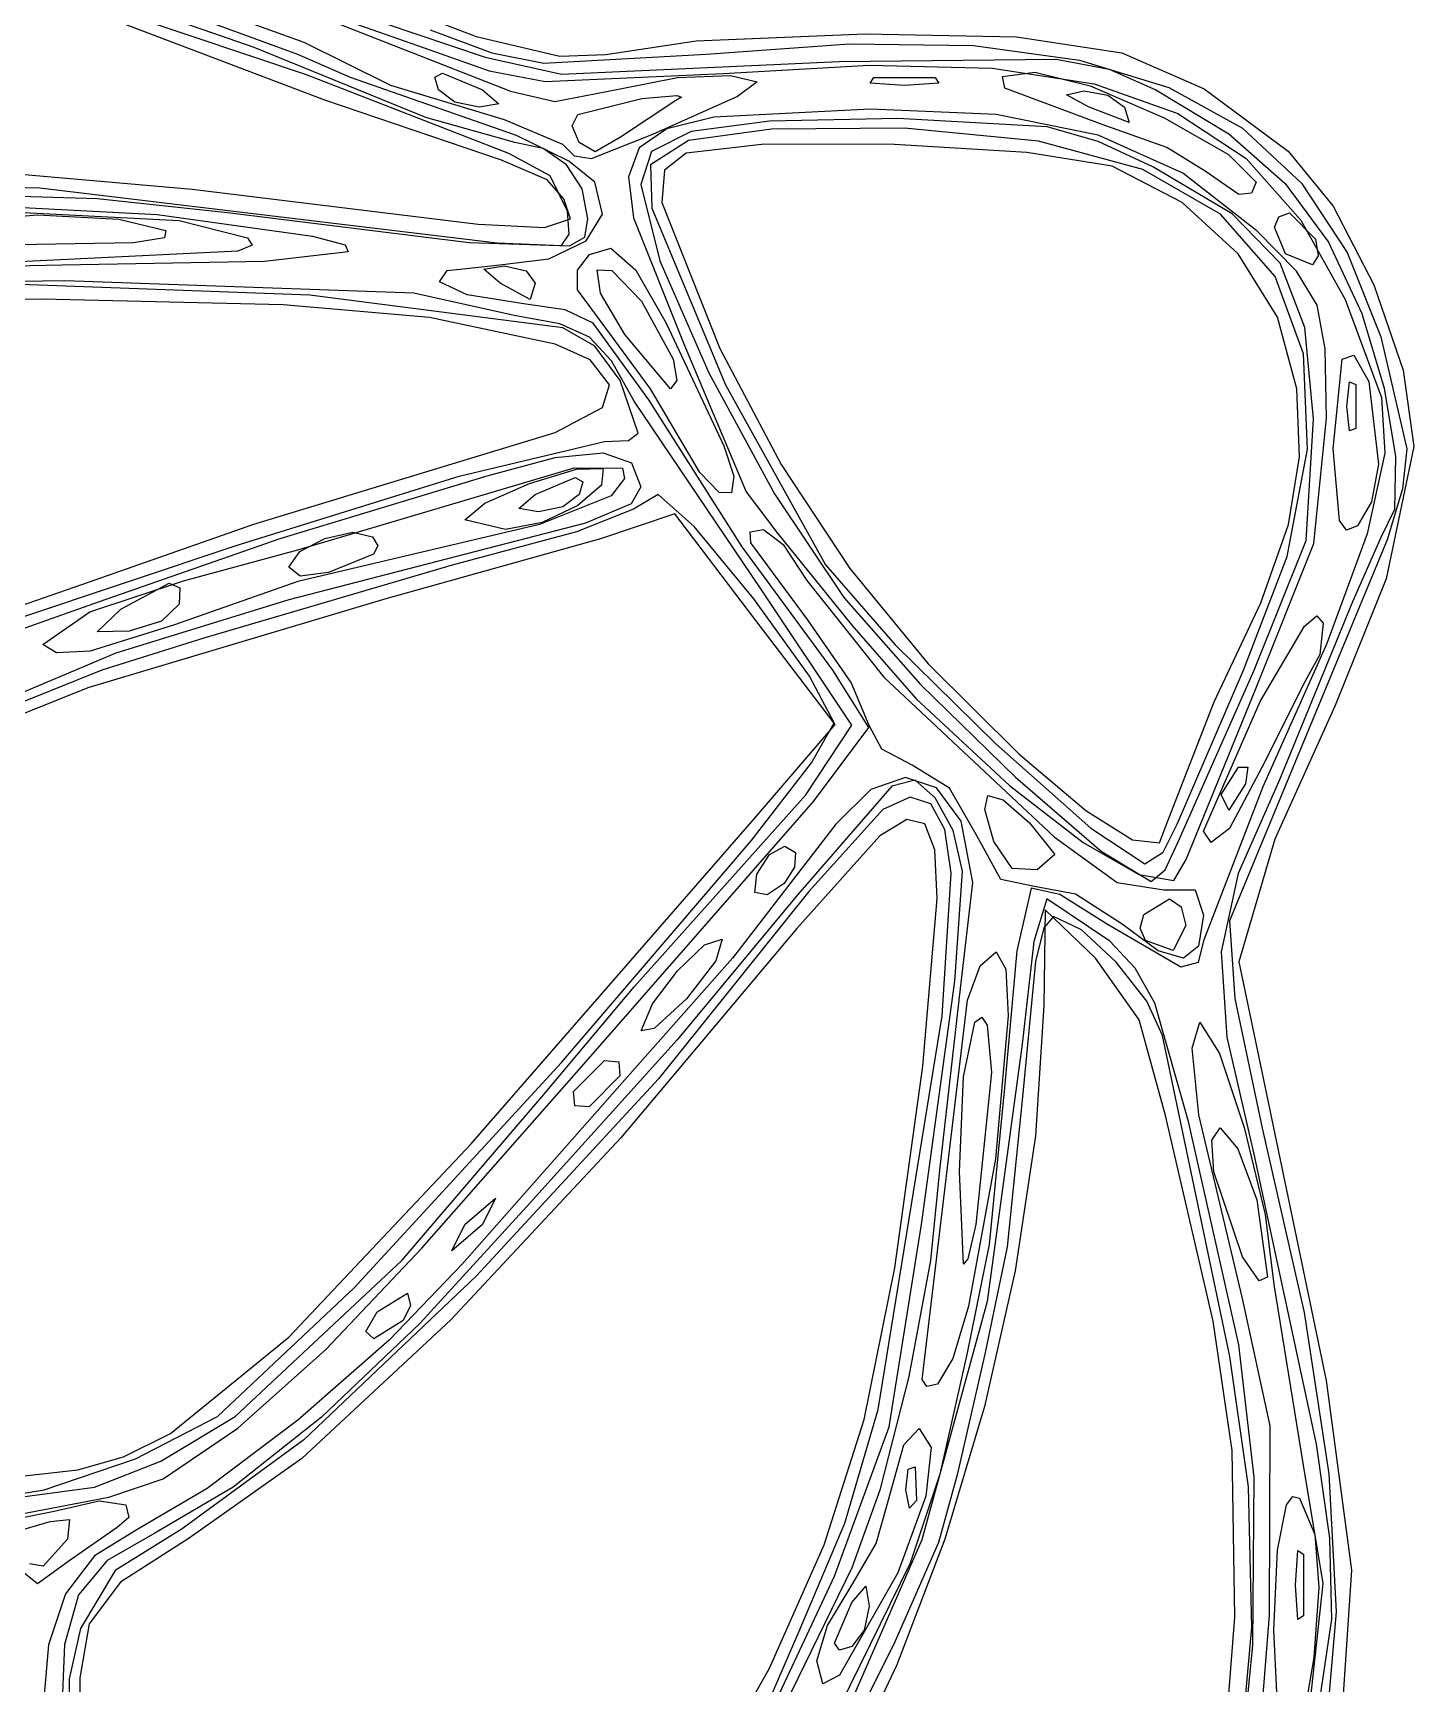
# Model space of a CAD drawing. Extents: x 3 to 111, y 1 to 177.
# Drawn here: x 85.92 to 108.08, y 74.33 to 100.82 of the extents above; entities that cross this region are included whole.
import ezdxf

# ---------------------------------------------------------------- set-up
doc = ezdxf.new("R2010")
doc.units = 0

msp = doc.modelspace()

# ---------------------------------------------------------------- linework, layer by layer
at = {"layer": 'Layer 1', "color": 4}
for p, q in [((90.311111, 100.145294), (81.773824, 103.011543)), ((88.96098, 102.321202), (93.035203, 100.76319)), ((89.468755, 100.584573), (85.936667, 101.812344)), ((88.9, 101.737208), (92.20027, 100.578003)), ((90.603956, 99.738507), (86.089366, 101.453443)), ((90.17, 100.47296), (87.065556, 101.608757)), ((90.273341, 100.666313), (88.844224, 101.180048)), ((90.540819, 101.07522), (93.583664, 99.88438)), ((91.016667, 101.159011), (93.175667, 100.431143)), ((91.663731, 99.973165), (90.273341, 100.666313)), ((92.292286, 100.870111), (93.284833, 100.499086)), ((93.035203, 100.76319), (94.37623, 100.444073)), ((95.11341, 100.47353), (96.564709, 100.692234)), ((96.564709, 100.692234), (99.274607, 100.80093)), ((99.274607, 100.80093), (101.705041, 100.754729)), ((101.705041, 100.754729), (103.392196, 100.496375)), ((92.225687, 99.45979), (89.468755, 100.584573)), ((91.016667, 100.103144), (90.17, 100.47296)), ((92.20027, 100.578003), (93.241671, 100.208596)), ((93.175667, 100.431143), (94.403333, 100.158163)), ((93.284833, 100.499086), (94.120151, 100.330995)), ((94.120151, 100.330995), (96.723076, 100.479998)), ((94.37623, 100.444073), (95.11341, 100.47353)), ((96.723076, 100.479998), (99.022723, 100.643437)), ((98.860613, 100.362213), (102.340983, 100.398694)), ((99.022723, 100.643437), (101.014215, 100.613892)), ((101.014215, 100.613892), (102.716459, 100.383436)), ((102.340983, 100.398694), (103.190047, 100.234329)), ((102.716459, 100.383436), (104.148364, 99.94414)), ((103.392196, 100.496375), (104.717399, 99.920233)), ((93.556667, 98.882033), (90.311111, 100.145294)), ((92.36717, 100.107581), (92.490514, 100.174552)), ((92.490514, 100.174552), (93.133333, 99.906667)), ((93.241671, 100.208596), (94.137665, 100.038376)), ((94.137665, 100.038376), (96.998048, 100.166427)), ((94.403333, 100.158163), (98.860613, 100.362213)), ((96.262088, 100.102757), (97.11566, 100.137434)), ((96.998048, 100.166427), (99.342632, 100.302126)), ((97.11566, 100.137434), (97.54014, 100.030969)), ((99.342632, 100.302126), (101.313049, 100.253486)), ((101.313049, 100.253486), (102.950028, 100.000458)), ((101.480971, 100.11965), (101.995851, 100.188889)), ((101.518093, 99.934232), (101.480971, 100.11965)), ((101.995851, 100.188889), (102.886806, 99.968818)), ((103.190047, 100.234329), (103.940613, 99.903475)), ((93.678677, 99.172342), (91.016667, 100.103144)), ((93.489566, 99.424137), (91.663731, 99.973165)), ((92.427778, 99.906667), (92.36717, 100.107581)), ((92.691152, 99.708617), (92.427778, 99.906667)), ((92.427778, 99.906667), (92.427778, 99.906667)), ((93.133333, 99.906667), (93.397421, 99.6807)), ((93.583664, 99.88438), (94.293042, 99.720617)), ((94.293042, 99.720617), (95.289401, 99.909526)), ((95.289401, 99.909526), (96.262088, 100.102757)), ((97.54014, 100.030969), (97.225556, 99.800774)), ((99.354128, 100.010056), (99.412778, 100.101211)), ((99.906667, 99.972142), (99.354128, 100.010056)), ((99.412778, 100.101211), (100.400556, 100.101211)), ((99.412778, 100.101211), (99.412778, 100.101211)), ((100.459205, 100.010056), (99.906667, 99.972142)), ((100.400556, 100.101211), (100.459205, 100.010056)), ((103.076304, 99.348651), (101.518093, 99.934232)), ((102.507952, 99.823722), (102.782788, 99.886829)), ((102.782788, 99.886829), (103.17107, 99.817941)), ((102.886806, 99.968818), (104.071418, 99.455043)), ((102.950028, 100.000458), (104.294298, 99.522992)), ((103.940613, 99.903475), (105.109208, 99.198446)), ((104.148364, 99.94414), (105.328838, 99.288077)), ((104.717399, 99.920233), (106.061976, 98.920667)), ((93.44029, 98.777778), (90.603956, 99.738507)), ((93.079435, 99.628765), (92.691152, 99.708617)), ((93.397421, 99.6807), (93.079435, 99.628765)), ((94.665589, 99.510522), (95.693913, 99.765386)), ((96.237778, 99.7315), (95.348575, 99.1459)), ((95.693913, 99.765386), (96.252642, 99.815994)), ((97.225556, 99.800774), (95.862129, 99.186675)), ((96.325832, 99.790079), (96.237778, 99.7315)), ((96.252642, 99.815994), (96.325832, 99.790079)), ((99.362503, 99.596313), (96.844496, 99.466184)), ((101.379012, 99.510371), (99.362503, 99.596313)), ((102.87, 99.624444), (102.507952, 99.823722)), ((103.510634, 99.381053), (102.87, 99.624444)), ((102.87, 99.624444), (102.87, 99.624444)), ((103.17107, 99.817941), (103.434444, 99.624444)), ((103.434444, 99.624444), (103.510634, 99.381053)), ((93.650909, 99.06), (92.225687, 99.45979)), ((94.423444, 99.02746), (93.489566, 99.424137)), ((94.571314, 99.328646), (94.665589, 99.510522)), ((94.685313, 99.060392), (94.571314, 99.328646)), ((96.844496, 99.466184), (96.094086, 99.281712)), ((97.742359, 99.400535), (96.480493, 99.237806)), ((99.801228, 99.445019), (97.742359, 99.400535)), ((102.194551, 99.311512), (99.801228, 99.445019)), ((103.013462, 99.178203), (101.379012, 99.510371)), ((104.113913, 98.981084), (103.076304, 99.348651)), ((104.071418, 99.455043), (105.106989, 98.867219)), ((104.294298, 99.522992), (105.386588, 98.801041)), ((94.11077, 98.964635), (93.650909, 99.06)), ((94.518949, 98.760227), (93.678677, 99.172342)), ((94.944719, 98.908307), (94.685313, 99.060392)), ((94.685313, 99.060392), (94.685313, 99.060392)), ((95.862129, 99.186675), (94.876594, 98.799536)), ((95.348575, 99.1459), (94.944719, 98.908307)), ((96.094086, 99.281712), (95.647263, 98.973054)), ((96.442936, 99.089763), (95.83238, 98.702445)), ((96.480493, 99.237806), (95.847022, 98.913504)), ((97.774051, 99.274923), (96.442936, 99.089763)), ((99.906667, 99.287951), (97.774051, 99.274923)), ((102.057061, 99.079779), (99.906667, 99.287951)), ((103.728123, 98.628696), (102.057061, 99.079779)), ((103.011368, 99.076999), (102.194551, 99.311512)), ((103.893451, 98.670356), (103.011368, 99.076999)), ((104.37136, 98.566528), (103.013462, 99.178203)), ((105.109208, 99.198446), (106.014111, 98.403724)), ((105.328838, 99.288077), (106.276789, 98.407318)), ((94.220608, 98.525083), (93.556667, 98.882033)), ((94.484253, 98.703754), (94.11077, 98.964635)), ((94.423444, 99.027448), (94.423444, 99.02746)), ((94.608736, 98.839407), (94.423444, 99.027448)), ((94.876594, 98.799536), (94.608736, 98.839407)), ((95.647263, 98.973054), (95.477421, 98.506775)), ((95.847022, 98.913504), (95.673333, 98.384301)), ((96.401972, 98.888694), (96.055557, 98.618824)), ((97.661745, 99.031397), (96.401972, 98.888694)), ((99.747616, 99.02784), (97.661745, 99.031397)), ((101.869911, 98.902256), (99.747616, 99.02784)), ((103.23896, 98.678879), (101.869911, 98.902256)), ((104.733638, 98.60149), (104.113913, 98.981084)), ((105.106989, 98.867219), (105.550823, 98.425)), ((105.386588, 98.801041), (106.267626, 97.814554)), ((106.061976, 98.920667), (106.787134, 98.036877)), ((85.786736, 98.546099), (88.476667, 98.311696)), ((94.17114, 98.459096), (93.44029, 98.777778)), ((94.735004, 98.315183), (94.484253, 98.703754)), ((94.935616, 98.424938), (94.518949, 98.760227)), ((95.83238, 98.702445), (95.852014, 98.006177)), ((96.055557, 98.618824), (96.014998, 98.096411)), ((104.364138, 98.096703), (103.23896, 98.678879)), ((104.975453, 97.912465), (103.728123, 98.628696)), ((105.163957, 97.917264), (103.893451, 98.670356)), ((105.558212, 97.642068), (104.37136, 98.566528)), ((105.272742, 98.227347), (104.733638, 98.60149)), ((104.733638, 98.60149), (104.733638, 98.60149)), ((84.365915, 98.365246), (86.03162, 98.335015)), ((86.03162, 98.335015), (93.369805, 97.449555)), ((88.476667, 98.311696), (93.062778, 97.748942)), ((94.43896, 98.154156), (94.17114, 98.459096)), ((94.498693, 97.956489), (94.220608, 98.525083)), ((94.826667, 97.836744), (94.735004, 98.315183)), ((95.06215, 97.910843), (94.935616, 98.424938)), ((95.477421, 98.506775), (95.557954, 97.849441)), ((95.673333, 98.384301), (95.981096, 97.159637)), ((105.550823, 98.425), (105.472239, 98.248692)), ((106.014111, 98.403724), (106.708021, 97.462079)), ((106.276789, 98.407318), (107.011126, 97.293935)), ((84.674884, 98.072945), (87.912222, 97.903535)), ((84.729979, 98.231657), (86.95027, 98.162253)), ((86.95027, 98.162253), (89.041111, 97.934901)), ((94.544444, 97.835184), (94.43896, 98.154156)), ((95.852014, 98.006177), (97.032386, 95.172299)), ((96.014998, 98.096411), (96.945035, 95.753676)), ((105.262483, 97.272152), (104.364138, 98.096703)), ((105.472239, 98.248692), (105.272742, 98.227347)), ((106.787134, 98.036877), (107.439584, 96.778532)), ((82.973333, 97.663294), (85.995532, 97.89718)), ((84.822568, 97.987823), (88.265, 97.808883)), ((85.995532, 97.89718), (87.299098, 97.832873)), ((87.299098, 97.832873), (88.053333, 97.6489)), ((87.912222, 97.903535), (90.405557, 97.55805)), ((88.265, 97.808883), (89.364652, 97.530205)), ((89.041111, 97.934901), (92.921667, 97.453938)), ((93.062778, 97.748942), (94.127405, 97.694972)), ((94.127405, 97.694972), (94.544444, 97.835184)), ((94.524123, 97.587533), (94.498693, 97.956489)), ((94.775318, 97.544086), (94.826667, 97.836744)), ((94.797161, 97.483898), (95.06215, 97.910843)), ((95.557954, 97.849441), (96.363719, 95.827867)), ((105.854647, 96.908846), (104.975453, 97.912465)), ((105.933706, 97.123157), (105.163957, 97.917264)), ((105.841321, 97.702996), (105.912625, 97.866147)), ((105.912625, 97.866147), (106.085361, 97.931111)), ((106.085361, 97.931111), (106.499838, 97.507778)), ((106.267626, 97.814554), (106.978142, 96.543483)), ((88.030993, 97.530393), (87.533153, 97.450748)), ((88.053333, 97.6489), (88.030993, 97.530393)), ((89.364652, 97.530205), (89.439863, 97.413568)), ((90.405557, 97.55805), (90.932055, 97.420209)), ((94.198634, 97.192349), (94.797161, 97.483898)), ((94.404471, 97.407011), (94.524123, 97.587533)), ((94.530987, 97.400875), (94.775318, 97.544086)), ((106.194855, 96.99344), (105.558212, 97.642068)), ((106.021482, 97.272594), (105.841321, 97.702996)), ((106.499838, 97.507778), (106.542944, 97.241339)), ((87.533153, 97.450748), (85.09, 97.406325)), ((89.208745, 97.314437), (85.372222, 97.128539)), ((89.439863, 97.413568), (89.208745, 97.314437)), ((90.979257, 97.30607), (89.638217, 97.150195)), ((90.932055, 97.420209), (90.979257, 97.30607)), ((92.921667, 97.453938), (94.530987, 97.400875)), ((93.369805, 97.449555), (94.404471, 97.407011)), ((94.659767, 97.01167), (94.849196, 97.262921)), ((94.849196, 97.262921), (95.196101, 97.36343)), ((95.196101, 97.36343), (95.594661, 97.00979)), ((105.89043, 96.257714), (105.262483, 97.272152)), ((106.451116, 97.100315), (106.021482, 97.272594)), ((106.021482, 97.272594), (106.021482, 97.272594)), ((106.542944, 97.241339), (106.451116, 97.100315)), ((106.708021, 97.462079), (107.243632, 96.316281)), ((107.011126, 97.293935), (107.550757, 95.939999)), ((86.38733, 97.093027), (81.639652, 96.979796)), ((89.638217, 97.150195), (86.38733, 97.093027)), ((92.446983, 96.823007), (92.570027, 97.00566)), ((92.570027, 97.00566), (93.324556, 97.084444)), ((93.156887, 97.027463), (93.486111, 97.080124)), ((93.415556, 96.802222), (93.156887, 97.027463)), ((93.324556, 97.084444), (94.198634, 97.192349)), ((93.486111, 97.080124), (93.83492, 97.000228)), ((93.83492, 97.000228), (93.98, 96.802222)), ((94.657443, 96.697098), (94.659767, 97.01167)), ((95.028437, 96.641372), (94.97381, 97.015054)), ((94.97381, 97.015054), (95.208701, 97.00459)), ((95.208701, 97.00459), (95.686361, 96.515784)), ((95.594661, 97.00979), (96.080902, 96.163985)), ((95.981096, 97.159637), (96.765646, 95.366054)), ((106.327751, 96.091888), (105.933706, 97.123157)), ((106.528849, 96.450121), (106.194855, 96.99344)), ((86.430714, 96.84284), (81.596249, 96.76609)), ((90.364339, 96.613714), (85.431249, 96.790888)), ((92.03491, 96.642281), (86.430714, 96.84284)), ((92.889255, 96.617038), (92.446983, 96.823007)), ((93.897508, 96.544071), (93.415556, 96.802222)), ((93.415556, 96.802222), (93.415556, 96.802222)), ((93.98, 96.802222), (93.897508, 96.544071)), ((94.87185, 96.406631), (94.657443, 96.697098)), ((106.308998, 95.672221), (105.854647, 96.908846)), ((107.439584, 96.778532), (107.90821, 95.406358)), ((86.063193, 96.549504), (81.633713, 96.463684)), ((89.934646, 96.45629), (86.063193, 96.549504)), ((92.286667, 96.25203), (89.934646, 96.45629)), ((94.425505, 96.08691), (90.364339, 96.613714)), ((93.641412, 96.282908), (92.03491, 96.642281)), ((93.830676, 96.468305), (92.889255, 96.617038)), ((94.458718, 96.378372), (93.830676, 96.468305)), ((95.419333, 95.977741), (95.028437, 96.641372)), ((95.686361, 96.515784), (96.193299, 95.584352)), ((106.657211, 95.75154), (106.528849, 96.450121)), ((106.978142, 96.543483), (107.558865, 94.967778)), ((94.299055, 95.824099), (92.286667, 96.25203)), ((94.374312, 96.148654), (93.641412, 96.282908)), ((94.852072, 95.937441), (94.374312, 96.148654)), ((94.908739, 96.161144), (94.458718, 96.378372)), ((95.829289, 95.108889), (94.87185, 96.406631)), ((95.806232, 94.93127), (94.908739, 96.161144)), ((96.080902, 96.163985), (97.005371, 94.191667)), ((106.204416, 95.10588), (105.89043, 96.257714)), ((107.243632, 96.316281), (107.604243, 95.120983)), ((94.936918, 95.790554), (94.425505, 96.08691)), ((95.205916, 95.555705), (94.852072, 95.937441)), ((96.149741, 95.108889), (95.419333, 95.977741)), ((95.419333, 95.977741), (95.419333, 95.977741)), ((106.471147, 94.627316), (106.327751, 96.091888)), ((107.550757, 95.939999), (107.969512, 94.143727)), ((94.862186, 95.573534), (94.299055, 95.824099)), ((95.342727, 95.243486), (94.936918, 95.790554)), ((96.363719, 95.827867), (97.366667, 93.457666)), ((96.945035, 95.753676), (97.927291, 93.895217)), ((106.370501, 94.142111), (106.308998, 95.672221)), ((106.676958, 94.637126), (106.657211, 95.75154)), ((106.926865, 95.582149), (107.115291, 95.647278)), ((107.115291, 95.647278), (107.355361, 95.226917)), ((95.173597, 95.174153), (94.862186, 95.573534)), ((95.567071, 94.909877), (95.205916, 95.555705)), ((96.193299, 95.584352), (96.255616, 95.243222)), ((96.765646, 95.366054), (97.818873, 93.426313)), ((106.784434, 94.145918), (106.926865, 95.582149)), ((107.90821, 95.406358), (108.081897, 94.181081)), ((95.061817, 94.81109), (95.173597, 95.174153)), ((95.634773, 94.395019), (95.342727, 95.243486)), ((96.622212, 93.768333), (95.829289, 95.108889)), ((96.255616, 95.243222), (96.149741, 95.108889)), ((97.032386, 95.172299), (98.637928, 92.286667)), ((106.24517, 94.018281), (106.204416, 95.10588)), ((107.006782, 94.826667), (107.048598, 95.221337)), ((107.048598, 95.221337), (107.149132, 95.179444)), ((107.149132, 95.179444), (107.149132, 94.473889)), ((107.355361, 95.226917), (107.512496, 93.901805)), ((107.604243, 95.120983), (107.783696, 94.024029)), ((97.613182, 91.882047), (95.567071, 94.909877)), ((97.301846, 92.575544), (95.806232, 94.93127)), ((107.048598, 94.431997), (107.006782, 94.826667)), ((107.006782, 94.826667), (107.006782, 94.826667)), ((107.558865, 94.967778), (107.614911, 94.073734)), ((94.29876, 94.405968), (95.061817, 94.81109)), ((106.354267, 92.676534), (106.471147, 94.627316)), ((106.474182, 92.62585), (106.676958, 94.637126)), ((89.464444, 92.939393), (94.29876, 94.405968)), ((95.478264, 94.281357), (95.634773, 94.395019)), ((107.149132, 94.473889), (107.048598, 94.431997)), ((92.762894, 93.707054), (95.091227, 94.262222)), ((94.300277, 94.009433), (95.069329, 94.079138)), ((95.069329, 94.079138), (95.523893, 93.922149)), ((95.091227, 94.262222), (95.478264, 94.281357)), ((97.005371, 94.191667), (97.170115, 93.704704)), ((106.047041, 92.41649), (106.370501, 94.142111)), ((106.887056, 92.998062), (106.784434, 94.145918)), ((106.784434, 94.145918), (106.784434, 94.145918)), ((107.614911, 94.073734), (107.330685, 92.781398)), ((108.081897, 94.181081), (107.637499, 92.060806)), ((107.969512, 94.143727), (107.897873, 93.504005)), ((90.17, 92.524159), (94.606436, 93.840731)), ((93.207374, 93.713704), (94.300277, 94.009433)), ((93.887741, 93.590325), (94.64093, 93.821401)), ((94.606436, 93.840731), (95.383123, 93.837083)), ((94.64093, 93.821401), (95.068393, 93.832347)), ((95.068393, 93.832347), (95.044408, 93.560731)), ((95.383123, 93.837083), (95.410917, 93.669747)), ((95.523893, 93.922149), (95.673333, 93.5378)), ((96.933865, 93.443683), (96.622212, 93.768333)), ((96.622212, 93.768333), (96.622212, 93.768333)), ((97.927291, 93.895217), (99.028692, 92.226714)), ((106.066918, 92.93129), (106.24517, 94.018281)), ((107.512496, 93.901805), (107.399835, 93.296439)), ((107.783696, 94.024029), (107.769304, 93.174987)), ((89.182222, 92.592514), (92.762894, 93.707054)), ((89.887778, 92.709836), (93.207374, 93.713704)), ((93.170557, 93.273829), (93.887741, 93.590325)), ((93.98, 93.415556), (94.622819, 93.683441)), ((94.622819, 93.683441), (94.746164, 93.61647)), ((95.044408, 93.560731), (94.663652, 93.236575)), ((94.746164, 93.61647), (94.685556, 93.415556)), ((95.410917, 93.669747), (95.19828, 93.392058)), ((95.673333, 93.5378), (95.518375, 93.261682)), ((97.170115, 93.704704), (97.131389, 93.438925)), ((107.897873, 93.504005), (107.649487, 92.687386)), ((92.851111, 93.006624), (93.170557, 93.273829)), ((93.715912, 93.189589), (93.98, 93.415556)), ((93.98, 93.415556), (93.98, 93.415556)), ((95.19828, 93.392058), (94.049153, 92.933343)), ((94.663652, 93.236575), (94.09385, 92.964997)), ((94.685556, 93.415556), (94.422182, 93.217505)), ((95.518375, 93.261682), (94.789741, 92.952141)), ((95.955716, 93.415556), (95.558853, 93.176423)), ((96.533257, 92.901942), (95.955716, 93.415556)), ((97.131389, 93.438925), (96.933865, 93.443683)), ((97.366667, 93.457666), (97.860556, 92.800142)), ((97.818873, 93.426313), (98.932667, 91.763175)), ((107.399835, 93.296439), (107.173889, 92.910477)), ((93.502726, 92.851111), (92.851111, 93.006624)), ((92.851111, 93.006624), (92.851111, 93.006624)), ((94.09385, 92.964997), (93.502726, 92.851111)), ((94.033899, 93.137654), (93.715912, 93.189589)), ((94.422182, 93.217505), (94.033899, 93.137654)), ((95.558853, 93.176423), (94.643242, 92.814543)), ((96.222315, 93.100576), (95.030603, 92.703393)), ((97.506937, 91.411411), (96.222315, 93.100576)), ((107.001402, 92.840907), (106.887056, 92.998062)), ((107.769304, 93.174987), (107.548381, 92.72342)), ((86.705228, 91.971537), (89.464444, 92.939393)), ((86.987451, 91.695939), (89.887778, 92.709836)), ((94.789741, 92.952141), (90.028889, 91.724345)), ((94.049153, 92.933343), (90.17, 92.017009)), ((90.203797, 92.498901), (90.606837, 92.707808)), ((90.606837, 92.707808), (91.055479, 92.808911)), ((91.055479, 92.808911), (91.367195, 92.73577)), ((91.367195, 92.73577), (91.457765, 92.587975)), ((95.030603, 92.703393), (91.581111, 91.737076)), ((94.643242, 92.814543), (92.649418, 92.280291)), ((97.488163, 91.740451), (96.533257, 92.901942)), ((97.429396, 92.815652), (97.641641, 92.851111)), ((97.441102, 92.636391), (97.429396, 92.815652)), ((97.641641, 92.851111), (97.959718, 92.611563)), ((97.860556, 92.800142), (99.06, 91.314391)), ((105.62528, 91.677305), (106.066918, 92.93129)), ((107.330685, 92.781398), (106.685044, 91.021359)), ((107.173889, 92.910477), (107.001402, 92.840907)), ((107.548381, 92.72342), (107.096924, 91.69304)), ((85.679778, 91.426041), (89.182222, 92.592514)), ((88.335556, 92.026181), (90.17, 92.524159)), ((90.028889, 92.248629), (90.203797, 92.498901)), ((91.38734, 92.456569), (90.663889, 92.161597)), ((91.457765, 92.587975), (91.38734, 92.456569)), ((98.757424, 90.593333), (97.301846, 92.575544)), ((98.351704, 91.40915), (97.441102, 92.636391)), ((97.959718, 92.611563), (98.338318, 92.03563)), ((105.515337, 90.593333), (106.354267, 92.676534)), ((105.551111, 90.311111), (106.474182, 92.62585)), ((107.649487, 92.687386), (106.233691, 89.264191)), ((92.649418, 92.280291), (88.664934, 91.108313)), ((90.209397, 92.102119), (90.028889, 92.248629)), ((90.028889, 92.248629), (90.028889, 92.248629)), ((98.637928, 92.286667), (99.757064, 91.002884)), ((99.028692, 92.226714), (100.287383, 90.696468)), ((105.3465, 90.593333), (106.047041, 92.41649)), ((85.180337, 91.44), (86.705228, 91.971537)), ((86.833262, 91.52997), (88.335556, 92.026181)), ((87.331163, 91.572814), (88.106837, 91.988261)), ((88.106837, 91.988261), (88.280263, 91.91537)), ((90.17, 92.017009), (88.194444, 91.321509)), ((88.280263, 91.91537), (88.266414, 91.651667)), ((90.663889, 92.161597), (90.209397, 92.102119)), ((98.338318, 92.03563), (99.573018, 90.482477)), ((107.637499, 92.060806), (106.81869, 90.028889)), ((85.462559, 91.157778), (86.987451, 91.695939)), ((91.581111, 91.737076), (86.802511, 90.311616)), ((90.028889, 91.724345), (87.249045, 90.865328)), ((88.266414, 91.651667), (87.983597, 91.379354)), ((98.382362, 90.500104), (97.488163, 91.740451)), ((99.06, 89.713731), (97.613182, 91.882047)), ((98.932667, 91.763175), (100.164999, 90.36713)), ((104.875875, 90.08872), (105.62528, 91.677305)), ((107.096924, 91.69304), (105.923602, 88.835907)), ((86.077778, 91.006738), (86.833262, 91.52997)), ((86.951836, 91.211044), (87.331163, 91.572814)), ((87.331163, 91.572814), (87.331163, 91.572814)), ((87.983597, 91.379354), (87.466782, 91.220036)), ((98.791556, 89.722246), (97.506937, 91.411411)), ((99.048229, 90.3979), (98.351704, 91.40915)), ((106.32286, 91.30257), (106.523019, 91.468944)), ((106.523019, 91.468944), (106.624569, 91.348447)), ((88.194444, 91.321509), (86.839797, 90.898476)), ((87.466782, 91.220036), (86.951836, 91.211044)), ((99.06, 91.314391), (100.094466, 90.136527)), ((105.612051, 90.091003), (106.32286, 91.30257)), ((106.624569, 91.348447), (106.573496, 90.845895)), ((87.249045, 90.865328), (84.501043, 89.704849)), ((86.297389, 90.873209), (86.077778, 91.006738)), ((86.077778, 91.006738), (86.077778, 91.006738)), ((86.839797, 90.898476), (86.297389, 90.873209)), ((88.664934, 91.108313), (87.02493, 90.593333)), ((99.757064, 91.002884), (101.370841, 89.412996)), ((106.685044, 91.021359), (105.656843, 88.724207)), ((87.02493, 90.593333), (84.296662, 89.500766)), ((99.335946, 89.677903), (98.757424, 90.593333)), ((100.287383, 90.696468), (101.741509, 89.252778)), ((104.282167, 88.123889), (105.3465, 90.593333)), ((104.297948, 87.841667), (105.515337, 90.593333)), ((106.573496, 90.845895), (106.303391, 90.360669)), ((98.777778, 89.749926), (98.382362, 90.500104)), ((99.339482, 89.706696), (99.048229, 90.3979)), ((99.573018, 90.482477), (102.305556, 87.921643)), ((100.164999, 90.36713), (101.68561, 88.87684)), ((106.303391, 90.360669), (105.686521, 89.123243)), ((86.802511, 90.311616), (84.871342, 89.540033)), ((100.094466, 90.136527), (101.590805, 88.746973)), ((104.14, 88.203826), (104.875875, 90.08872)), ((104.425265, 87.559444), (105.551111, 90.311111)), ((104.704444, 88.010337), (105.612051, 90.091003)), ((106.81869, 90.028889), (105.848562, 87.884092)), ((97.530683, 88.252788), (98.791556, 89.722246)), ((98.325112, 88.597215), (99.06, 89.713731)), ((98.415317, 89.109997), (98.777778, 89.749926)), ((98.446247, 88.48765), (99.335946, 89.677903)), ((99.5434, 89.328799), (99.339482, 89.706696)), ((100.029826, 89.070823), (99.5434, 89.328799)), ((101.370841, 89.412996), (102.898919, 88.060498)), ((106.233691, 89.264191), (105.120908, 86.574215)), ((97.446707, 87.854693), (98.415317, 89.109997)), ((100.628116, 88.701043), (100.029826, 89.070823)), ((101.741509, 89.252778), (102.817517, 88.34391)), ((104.986667, 88.601121), (105.265657, 89.039113)), ((105.686521, 89.123243), (105.12072, 88.05233)), ((105.265657, 89.039113), (105.417249, 89.037587)), ((105.417249, 89.037587), (105.376574, 88.773548)), ((99.703744, 88.734515), (98.194368, 86.995)), ((99.920562, 88.872608), (99.366123, 88.678391)), ((100.077385, 88.829156), (99.703744, 88.734515)), ((100.419709, 88.705263), (99.920562, 88.872608)), ((100.395792, 88.547222), (100.077385, 88.829156)), ((101.590805, 88.746973), (102.77345, 87.831855)), ((101.68561, 88.87684), (103.063227, 87.690591)), ((105.376574, 88.773548), (105.111263, 88.351753)), ((105.923602, 88.835907), (105.25928, 87.330618)), ((94.76276, 84.272433), (98.446247, 88.48765)), ((95.56991, 85.513333), (98.325112, 88.597215)), ((99.366123, 88.678391), (98.806454, 88.123889)), ((99.998622, 88.556647), (99.559062, 88.360798)), ((100.330584, 88.448891), (99.998622, 88.556647)), ((100.686212, 88.024902), (100.395792, 88.547222)), ((100.813497, 88.175078), (100.419709, 88.705263)), ((101.057397, 87.958083), (100.628116, 88.701043)), ((101.193527, 88.358401), (101.245331, 88.581854)), ((101.245331, 88.581854), (101.487819, 88.512828)), ((101.487819, 88.512828), (101.913563, 88.147423)), ((105.656843, 88.724207), (104.704444, 86.254762)), ((105.111263, 88.351753), (104.986667, 88.601121)), ((104.986667, 88.601121), (104.986667, 88.601121)), ((92.954367, 82.99449), (97.530683, 88.252788)), ((99.559062, 88.360798), (98.371649, 87.044756)), ((99.942186, 88.201654), (99.51021, 87.937953)), ((100.232492, 88.129755), (99.942186, 88.201654)), ((100.551321, 88.040915), (100.330584, 88.448891)), ((101.339839, 87.846366), (101.193527, 88.358401)), ((102.817517, 88.34391), (103.564082, 87.871312)), ((103.998984, 87.827209), (104.14, 88.203826)), ((104.14, 88.203826), (104.14, 88.203826)), ((98.806454, 88.123889), (97.144094, 85.975916)), ((99.51021, 87.937953), (98.176774, 86.452326)), ((100.392244, 87.710116), (100.232492, 88.129755)), ((100.657207, 87.336103), (100.551321, 88.040915)), ((100.835211, 87.371613), (100.686212, 88.024902)), ((101.001782, 87.186729), (100.813497, 88.175078)), ((101.450848, 87.237176), (101.057397, 87.958083)), ((101.913563, 88.147423), (102.318647, 87.635533)), ((102.898919, 88.060498), (103.760956, 87.488889)), ((104.054727, 87.67542), (104.282167, 88.123889)), ((104.282167, 88.123889), (104.282167, 88.123889)), ((104.829858, 87.830154), (104.704444, 88.010337)), ((104.704444, 88.010337), (104.704444, 88.010337)), ((105.12072, 88.05233), (104.829858, 87.830154)), ((94.403668, 84.299459), (97.446707, 87.854693)), ((97.739842, 87.63983), (97.984824, 87.771111)), ((97.984824, 87.771111), (98.156393, 87.668691)), ((98.156393, 87.668691), (98.140529, 87.432818)), ((100.43256, 86.930594), (100.392244, 87.710116)), ((101.632205, 87.414158), (101.339839, 87.846366)), ((101.339839, 87.846366), (101.339839, 87.846366)), ((102.305556, 87.921643), (103.320738, 87.186075)), ((102.77345, 87.831855), (103.663997, 87.318872)), ((103.063227, 87.690591), (103.866577, 87.206667)), ((103.564082, 87.871312), (103.998984, 87.827209)), ((103.760956, 87.488889), (104.054727, 87.67542)), ((104.090389, 87.393198), (104.297948, 87.841667)), ((104.297948, 87.841667), (104.297948, 87.841667)), ((105.848562, 87.884092), (105.270196, 85.917334)), ((97.537781, 87.324195), (97.739842, 87.63983)), ((98.140529, 87.432818), (97.976009, 87.170579)), ((102.036002, 87.391692), (101.632205, 87.414158)), ((102.318647, 87.635533), (102.036002, 87.391692)), ((104.226564, 87.223057), (104.425265, 87.559444)), ((104.425265, 87.559444), (104.425265, 87.559444)), ((97.502806, 87.027775), (97.537781, 87.324195)), ((97.537781, 87.324195), (97.537781, 87.324195)), ((97.976009, 87.170579), (97.701614, 86.989056)), ((100.509919, 85.049501), (100.657207, 87.336103)), ((100.71612, 85.606227), (100.835211, 87.371613)), ((100.807458, 85.488729), (101.001782, 87.186729)), ((101.992571, 87.124097), (101.450848, 87.237176)), ((103.320738, 87.186075), (104.069444, 87.069651)), ((103.663997, 87.318872), (104.226564, 87.223057)), ((103.866577, 87.206667), (104.090389, 87.393198)), ((105.25928, 87.330618), (104.986187, 86.078976)), ((98.371649, 87.044756), (95.960858, 84.039332)), ((98.194368, 86.995), (96.259808, 84.666667)), ((97.701614, 86.989056), (97.502806, 87.027775)), ((100.199354, 84.243333), (100.43256, 86.930594)), ((101.938133, 87.100111), (101.709808, 86.094714)), ((102.396239, 86.995176), (101.938133, 87.100111)), ((102.190626, 86.924444), (101.981833, 86.240497)), ((102.648454, 87.002451), (101.992571, 87.124097)), ((103.202105, 86.247571), (102.190626, 86.924444)), ((103.145587, 86.525306), (102.396239, 86.995176)), ((103.400696, 86.519001), (102.648454, 87.002451)), ((103.746009, 86.675902), (104.156657, 86.924444)), ((104.069444, 87.069651), (104.571743, 87.070945)), ((104.156657, 86.924444), (104.344212, 86.80009)), ((104.571743, 87.070945), (104.704444, 86.664255)), ((102.164444, 86.747824), (102.140625, 85.213357)), ((102.298884, 86.642222), (102.143176, 86.462009)), ((102.971919, 85.974216), (102.164444, 86.747824)), ((102.74909, 86.428341), (102.298884, 86.642222)), ((103.686408, 86.457467), (103.746009, 86.675902)), ((104.344212, 86.80009), (104.422222, 86.501111)), ((104.704444, 86.664255), (104.624661, 86.166417)), ((98.176774, 86.452326), (95.356637, 83.089986)), ((102.143176, 86.462009), (102.008251, 85.92059)), ((103.305186, 85.912699), (102.74909, 86.428341)), ((104.338861, 85.830548), (103.145587, 86.525306)), ((103.976188, 86.094174), (103.400696, 86.519012)), ((103.400696, 86.519012), (103.400696, 86.519001)), ((103.771375, 86.25825), (103.686408, 86.457467)), ((104.422222, 86.501111), (104.215987, 86.096833)), ((105.120908, 86.574215), (105.207492, 85.326452)), ((96.265577, 85.77074), (96.69906, 86.186085)), ((96.69906, 86.186085), (96.978947, 86.277348)), ((96.978947, 86.277348), (96.878146, 85.92994)), ((101.709808, 86.094714), (101.512912, 83.895065)), ((101.981833, 86.240497), (101.795188, 84.596111)), ((103.607169, 85.816005), (103.202105, 86.247571)), ((104.215987, 86.096833), (103.771375, 86.258253)), ((103.771375, 86.258253), (103.771375, 86.25825)), ((104.383042, 85.976516), (103.976188, 86.094174)), ((104.624661, 86.166417), (104.383042, 85.976516)), ((104.704444, 86.254762), (104.616065, 85.904355)), ((104.986187, 86.078976), (105.078417, 84.704878)), ((97.144094, 85.975916), (95.374785, 83.972471)), ((96.878146, 85.92994), (96.407447, 85.323031)), ((100.919085, 85.301667), (101.120767, 85.849795)), ((101.120767, 85.849795), (101.37913, 86.077778)), ((101.37913, 86.077778), (101.532087, 85.795883)), ((102.008251, 85.92059), (101.79994, 83.749444)), ((103.671181, 84.985673), (102.971919, 85.974216)), ((103.794472, 85.284297), (103.305186, 85.912699)), ((103.92454, 85.253748), (103.607169, 85.816005)), ((104.616065, 85.904355), (104.338861, 85.830548)), ((105.270196, 85.917334), (105.688689, 83.919941)), ((95.864723, 85.242029), (96.265577, 85.77074)), ((100.177654, 81.703333), (100.71612, 85.606227)), ((101.532087, 85.795883), (101.567241, 85.049352)), ((94.121111, 83.787192), (95.56991, 85.513333)), ((96.407447, 85.323031), (95.891737, 84.845943)), ((100.191203, 79.217232), (100.919085, 85.301667)), ((100.471111, 82.574948), (100.807458, 85.488729)), ((104.044245, 84.732134), (103.794472, 85.284297)), ((105.207492, 85.326452), (105.646612, 83.246691)), ((95.682723, 84.810662), (95.864723, 85.242029)), ((99.48135, 78.735459), (100.509919, 85.049501)), ((101.035556, 84.948889), (101.149404, 85.030365)), ((101.149404, 85.030365), (101.231673, 84.898499)), ((101.567241, 85.049352), (101.365005, 82.757319)), ((102.140625, 85.213357), (102.006999, 83.122989)), ((104.462845, 83.354793), (103.92454, 85.253748)), ((95.891737, 84.845943), (95.682723, 84.810662)), ((95.682723, 84.810662), (95.682723, 84.810662)), ((100.850607, 84.06959), (101.035556, 84.948889)), ((101.231673, 84.898499), (101.300732, 84.143039)), ((104.095979, 83.451971), (103.671181, 84.985673)), ((104.524978, 84.529188), (104.647294, 84.948889)), ((104.647294, 84.948889), (104.963333, 84.446114)), ((96.259808, 84.666667), (93.842764, 81.985556)), ((101.795188, 84.596111), (101.231595, 80.468414)), ((105.12804, 79.586667), (104.044245, 84.732134)), ((104.627698, 83.460007), (104.524978, 84.529188)), ((105.078417, 84.704878), (105.510062, 82.832222)), ((91.073923, 80.687218), (94.403668, 84.299459)), ((92.163573, 81.320657), (94.76276, 84.272433)), ((94.597361, 83.837639), (95.09125, 84.331528)), ((95.09125, 84.331528), (95.320556, 84.313889)), ((95.320556, 84.313889), (95.338194, 84.084583)), ((99.751722, 81.008285), (100.199354, 84.243333)), ((104.963333, 84.446114), (105.356509, 83.25758)), ((95.374785, 83.972471), (92.801632, 81.061233)), ((95.960858, 84.039332), (93.036236, 80.88079)), ((95.338194, 84.084583), (94.844306, 83.590694)), ((100.79011, 82.55), (100.850607, 84.06959)), ((101.300732, 84.143039), (101.051755, 81.703333)), ((91.839659, 81.123), (94.121111, 83.787192)), ((94.615, 83.608333), (94.597361, 83.837639)), ((94.597361, 83.837639), (94.597361, 83.837639)), ((101.512912, 83.895065), (101.262278, 81.379891)), ((101.79994, 83.749444), (101.552624, 81.34366)), ((105.688689, 83.919941), (106.673667, 79.200383)), ((94.844306, 83.590694), (94.615, 83.608333)), ((104.858512, 80.151111), (104.095979, 83.451971)), ((105.332287, 80.512731), (104.627698, 83.460007)), ((105.272781, 79.770038), (104.462845, 83.354793)), ((104.838877, 83.054691), (104.970411, 83.255556)), ((104.970411, 83.255556), (105.257392, 82.915577)), ((105.356509, 83.25758), (105.691588, 81.862971)), ((105.646612, 83.246691), (106.319391, 80.289875)), ((90.027403, 79.892231), (92.954367, 82.99449)), ((95.356637, 83.089986), (92.626513, 80.17281)), ((102.006999, 83.122989), (101.683384, 80.957568)), ((104.871685, 82.547392), (104.838877, 83.054691)), ((105.257392, 82.915577), (105.558782, 82.098179)), ((101.365005, 82.757319), (100.934149, 80.39154)), ((105.510062, 82.832222), (106.509936, 78.175556)), ((100.3309, 81.126813), (100.471111, 82.574948)), ((100.790118, 82.55), (100.79011, 82.55)), ((100.850823, 81.066798), (100.790118, 82.55)), ((105.330794, 81.185272), (104.871685, 82.547392)), ((92.851111, 81.703333), (93.343558, 82.126667)), ((93.343558, 82.126667), (93.133333, 81.703333)), ((93.842764, 81.985556), (92.12743, 80.11462)), ((105.558782, 82.098179), (105.733275, 80.858095)), ((105.691588, 81.862971), (105.833333, 80.741972)), ((93.133333, 81.703333), (92.640887, 81.28)), ((92.640887, 81.28), (92.851111, 81.703333)), ((92.851111, 81.703333), (92.851111, 81.703333)), ((99.660404, 78.454814), (100.177654, 81.703333)), ((101.051755, 81.703333), (100.924793, 81.149119)), ((90.623255, 79.694503), (92.163573, 81.320657)), ((101.262278, 81.379891), (100.904754, 79.615888)), ((101.552624, 81.34366), (101.192973, 79.621738)), ((89.166878, 78.619929), (91.839659, 81.123)), ((92.801632, 81.061233), (91.634906, 79.845029)), ((99.980177, 79.264282), (100.3309, 81.126813)), ((100.924793, 81.149119), (100.850823, 81.066798)), ((105.596763, 80.796171), (105.330794, 81.185272)), ((105.330794, 81.185272), (105.330794, 81.185272)), ((93.036236, 80.88079), (90.26541, 78.247998)), ((99.256998, 78.574542), (99.751722, 81.008285)), ((101.683384, 80.957568), (101.191066, 78.779815)), ((105.733275, 80.858095), (105.596763, 80.796171)), ((88.882734, 78.620961), (91.073923, 80.687218)), ((91.445661, 80.299044), (91.931812, 80.600042)), ((91.931812, 80.600042), (91.977497, 80.403229)), ((105.833333, 80.741972), (106.300214, 77.874187)), ((91.263571, 79.983383), (91.445661, 80.299044)), ((91.445661, 80.299044), (91.445661, 80.299044)), ((91.977497, 80.403229), (91.861599, 80.16107)), ((101.231595, 80.468414), (100.18525, 76.645121)), ((100.934149, 80.39154), (100.683527, 79.552828)), ((105.774724, 78.472441), (105.332287, 80.512731)), ((106.319391, 80.289875), (106.715776, 77.702019)), ((92.626513, 80.17281), (90.234846, 77.950118)), ((92.12743, 80.11462), (90.553431, 78.6119)), ((91.861599, 80.16107), (91.388788, 79.868889)), ((105.165028, 78.074381), (104.858512, 80.151111)), ((88.129963, 78.349199), (90.027403, 79.892231)), ((91.634906, 79.845029), (90.170828, 78.563074)), ((91.388788, 79.868889), (91.263571, 79.983383)), ((105.519551, 77.651062), (105.272781, 79.770038)), ((89.206305, 78.434715), (90.623255, 79.694503)), ((100.683527, 79.552828), (100.436398, 79.141879)), ((100.904754, 79.615888), (100.471111, 77.696246)), ((101.192973, 79.621738), (100.753333, 77.687455)), ((105.428813, 77.494021), (105.12804, 79.586667)), ((99.523808, 77.463347), (99.980177, 79.264282)), ((100.262274, 79.100914), (100.191203, 79.217232)), ((100.191203, 79.217232), (100.191203, 79.217232)), ((106.673667, 79.200383), (107.077706, 76.155624)), ((100.436398, 79.141879), (100.262274, 79.100914)), ((98.949612, 76.910255), (99.48135, 78.735459)), ((101.191066, 78.779815), (100.551331, 76.652451)), ((87.565056, 77.944198), (88.882734, 78.620961)), ((87.973452, 77.903999), (89.166878, 78.619929)), ((88.012137, 77.620259), (89.206305, 78.434715)), ((90.170828, 78.563074), (88.715501, 77.464922)), ((90.553431, 78.6119), (89.132642, 77.487811)), ((98.618006, 76.560899), (99.256998, 78.574542)), ((98.78097, 76.058889), (99.660404, 78.454814)), ((99.895807, 78.167645), (100.143368, 78.429199)), ((100.143368, 78.429199), (100.335012, 78.123153)), ((105.765848, 75.432731), (105.774724, 78.472441)), ((87.37362, 77.975888), (88.129963, 78.349199)), ((90.26541, 78.247998), (88.316009, 76.819825)), ((99.622491, 77.187778), (99.895807, 78.167645)), ((106.509936, 78.175556), (106.726472, 76.667449)), ((86.098363, 77.44298), (87.565056, 77.944198)), ((86.642222, 77.768577), (87.37362, 77.975888)), ((86.9091, 77.486637), (87.973452, 77.903999)), ((90.234846, 77.950118), (88.43008, 76.671232)), ((100.335012, 78.123153), (100.251153, 77.342505)), ((105.206059, 75.403595), (105.165028, 78.074381)), ((106.300214, 77.874187), (106.621765, 75.943078)), ((83.939337, 77.460486), (86.642222, 77.768585)), ((86.642222, 77.768585), (86.642222, 77.768577)), ((87.140161, 77.330097), (88.012137, 77.620259)), ((99.928948, 77.446482), (99.963302, 77.778423)), ((99.963302, 77.778423), (100.077177, 77.816899)), ((100.471111, 77.696246), (99.998419, 76.267804)), ((100.077177, 77.816899), (100.099444, 77.275972)), ((100.753333, 77.687455), (100.453478, 76.601089)), ((105.496915, 74.95398), (105.519551, 77.651062)), ((106.715776, 77.702019), (106.835045, 75.489826)), ((84.007709, 77.106435), (86.098363, 77.44298)), ((84.656061, 77.185929), (86.9091, 77.486637)), ((86.098363, 77.44298), (86.098363, 77.44298)), ((86.9091, 77.486637), (86.9091, 77.486637)), ((88.715501, 77.464922), (87.575026, 76.800129)), ((89.132642, 77.487811), (87.876939, 76.752769)), ((99.066658, 76.2), (99.523808, 77.463347)), ((100.251153, 77.342505), (99.801703, 76.111467)), ((99.985484, 77.15351), (99.928937, 77.446482)), ((99.928937, 77.446482), (99.928948, 77.446482)), ((105.477505, 75.236186), (105.428813, 77.494021)), ((106.036724, 77.203793), (106.135671, 77.339739)), ((106.135671, 77.339739), (106.246437, 77.311864)), ((84.559419, 76.764444), (86.262314, 77.100797)), ((85.402801, 76.995229), (87.140161, 77.330097)), ((86.262314, 77.100797), (86.983504, 77.269644)), ((86.983504, 77.269644), (87.411241, 77.203272)), ((87.411241, 77.203272), (87.46063, 77.00059)), ((99.452888, 76.581882), (99.622491, 77.187778)), ((100.099444, 77.275972), (99.985484, 77.15351)), ((105.889128, 76.475191), (106.036724, 77.203793)), ((106.246437, 77.311864), (106.488586, 76.7299)), ((85.614708, 76.764444), (86.199006, 76.936978)), ((86.199006, 76.936978), (86.507864, 76.968039)), ((86.507864, 76.968039), (86.474117, 76.654756)), ((87.272182, 76.84172), (86.51623, 76.315911)), ((88.316009, 76.819825), (87.24193, 76.149666)), ((87.46063, 77.00059), (87.272182, 76.84172)), ((98.230543, 75.214872), (98.949612, 76.910255)), ((86.474117, 76.654756), (86.087257, 76.218304)), ((87.575026, 76.800129), (86.910137, 76.387961)), ((87.876939, 76.752769), (87.111593, 76.310438)), ((88.43008, 76.671232), (87.327094, 75.96549)), ((97.737569, 74.586149), (98.618006, 76.560899)), ((100.18525, 76.645121), (98.686968, 73.214077)), ((99.06, 75.917778), (99.452888, 76.581882)), ((100.453478, 76.601089), (99.73255, 74.971269)), ((100.551331, 76.652451), (99.785466, 74.638197)), ((106.488586, 76.7299), (106.553519, 75.881968)), ((106.726472, 76.667449), (106.758182, 75.371436)), ((86.51623, 76.315911), (85.991906, 75.939691)), ((86.910137, 76.387961), (86.443337, 75.777697)), ((87.111593, 76.310438), (86.651178, 75.759105)), ((105.833333, 75.195565), (105.889128, 76.475191)), ((106.181031, 75.917778), (106.218945, 76.470316)), ((106.218945, 76.470316), (106.3101, 76.411667)), ((106.3101, 76.411667), (106.3101, 75.423889)), ((85.991906, 75.939691), (85.640311, 76.222868)), ((86.087257, 76.218304), (85.863943, 76.260053)), ((87.24193, 76.149666), (86.682837, 75.21827)), ((97.514898, 73.357734), (98.78097, 76.058889)), ((97.80642, 73.617542), (99.066658, 76.2)), ((99.801703, 76.111467), (98.864536, 74.470756)), ((99.998419, 76.267804), (98.869583, 73.974527)), ((107.077706, 76.155624), (106.932496, 74.001111)), ((86.443337, 75.777697), (86.168066, 74.956689)), ((86.651178, 75.759105), (86.428554, 74.96669)), ((87.327094, 75.96549), (86.823697, 75.296525)), ((98.668382, 75.269506), (99.06, 75.917778)), ((99.06, 75.635556), (99.285967, 75.899644)), ((99.285967, 75.899644), (99.337901, 75.581657)), ((106.218945, 75.36524), (106.181031, 75.917778)), ((106.181031, 75.917778), (106.181031, 75.917778)), ((106.621765, 75.943078), (106.412761, 74.023807)), ((106.553519, 75.881968), (106.475911, 74.754484)), ((98.782099, 74.983899), (99.06, 75.635556)), ((99.337901, 75.581657), (99.258006, 75.193374)), ((106.835045, 75.489826), (106.676481, 73.66)), ((86.823697, 75.296525), (86.674873, 74.430582)), ((98.501832, 74.701677), (98.668382, 75.269506)), ((105.002595, 72.817994), (105.206059, 75.403595)), ((105.282743, 73.074169), (105.477505, 75.236186)), ((105.520206, 72.43806), (105.765848, 75.432731)), ((106.758182, 75.371436), (106.164403, 71.402222)), ((106.3101, 75.423889), (106.218945, 75.36524)), ((86.168066, 74.956689), (86.077766, 73.912287)), ((86.428554, 74.96669), (86.376583, 73.801111)), ((86.682837, 75.21827), (86.500369, 74.411723)), ((97.084444, 72.564913), (98.230543, 75.214872)), ((99.73255, 74.971269), (98.288043, 72.094386)), ((98.86195, 74.873883), (98.782099, 74.983899)), ((98.782099, 74.983899), (98.782099, 74.983899)), ((99.258006, 75.193374), (99.06, 74.93)), ((105.904401, 73.73283), (105.833333, 75.195565)), ((105.833333, 75.195565), (105.833333, 75.195565)), ((98.594308, 74.333751), (98.501832, 74.701677)), ((98.501832, 74.701677), (98.501832, 74.701677)), ((99.06, 74.93), (98.86195, 74.873883)), ((105.240833, 72.361307), (105.496915, 74.95398)), ((106.475911, 74.754484), (106.301311, 73.735175)), ((86.674873, 74.430582), (86.681707, 73.563301)), ((96.691678, 72.721544), (97.737569, 74.586149)), ((98.864536, 74.470756), (98.594308, 74.333751)), ((99.785466, 74.638197), (98.914757, 72.799774)), ((86.500369, 74.411723), (86.499751, 73.555063))]:
    msp.add_line(p, q, dxfattribs=at)

doc.saveas('drawing.dxf')
